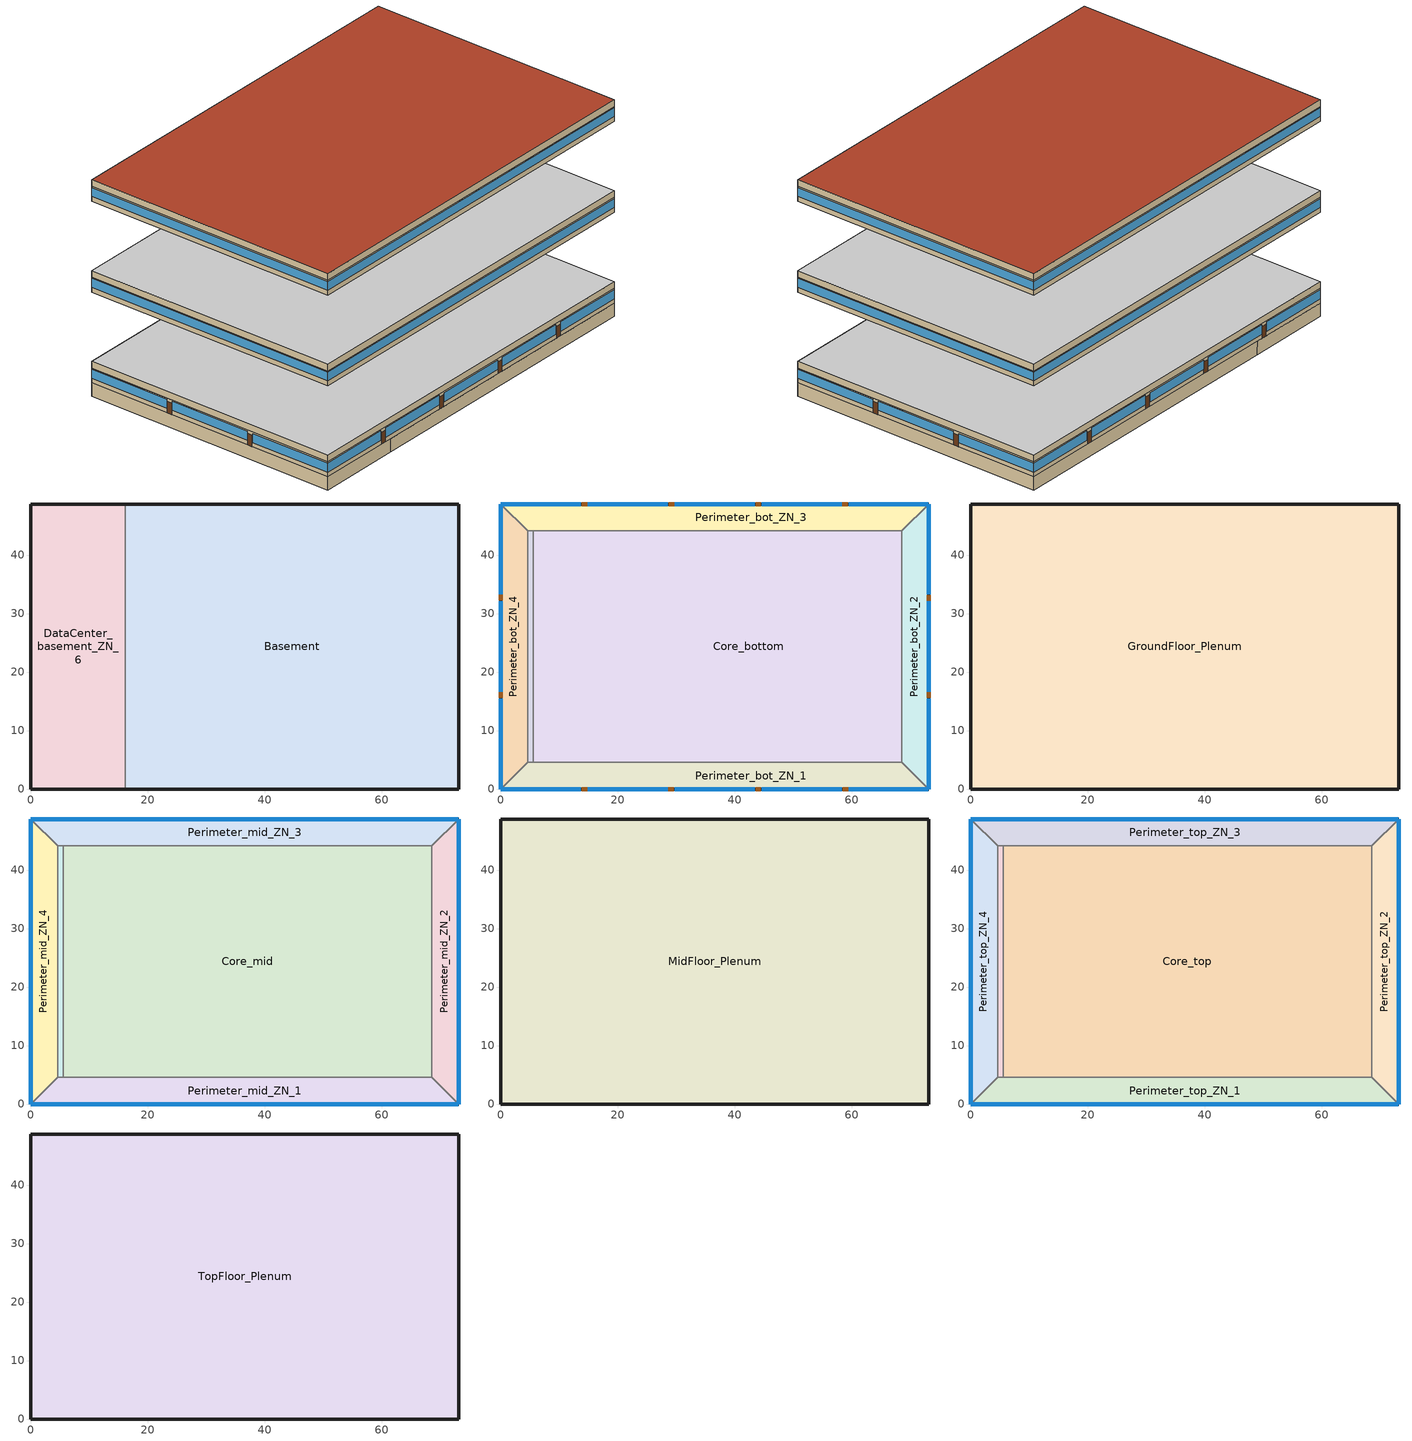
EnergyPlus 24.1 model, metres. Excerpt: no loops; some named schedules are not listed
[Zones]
Basement
 floor adiabatic (ext_slab_8in_with_carpet): 73.11,48.74 73.11,0 16.08,0 16.08,48.74 z-2.44
 wall ground (Basement_Wall_East_Cfactor): 73.11,0 73.11,48.74 z-2.44:0
 wall ground (Basement_Wall_South_Cfactor): 16.08,0 73.11,0 z-2.44:0
 wall ground (Basement_Wall_North_Cfactor): 73.11,48.74 16.08,48.74 z-2.44:0
 wall to DataCenter_basement_ZN_6 (int_wall): 16.08,48.74 16.08,0 z-2.44:0
DataCenter_basement_ZN_6
 floor adiabatic (ext_slab_8in_with_carpet): 16.08,48.74 16.08,0 0,0 0,48.74 z-2.44
 wall ground (DataCenter_basement_ZN_6_Wall_North_Cfactor): 16.08,48.74 0,48.74 z-2.44:0
 wall ground (DataCenter_basement_ZN_6_Wall_South_Cfactor): 0,0 16.08,0 z-2.44:0
 wall ground (DataCenter_basement_ZN_6_Wall_West_Cfactor): 0,48.74 0,0 z-2.44:0
Core_bottom
 floor to DataCenter_basement_ZN_6 (int_slab_floor): 16.08,44.16 16.08,4.57 5.49,4.57 5.49,44.16 z0
 floor to Basement (int_slab_floor): 68.53,44.16 68.53,4.57 16.08,4.57 16.08,44.16 z0
 wall to Perimeter_bot_ZN_1 (int_wall): 5.49,4.57 68.53,4.57 z0:2.74
 wall to DataCenter_bot_ZN_6 (int_wall): 5.49,44.16 5.49,4.57 z0:2.74
 wall to Perimeter_bot_ZN_3 (int_wall): 68.53,44.16 5.49,44.16 z0:2.74
 wall to Perimeter_bot_ZN_2 (int_wall): 68.53,4.57 68.53,44.16 z0:2.74
 ceiling to GroundFloor_Plenum (DropCeiling): 5.49,44.16 5.49,4.57 68.53,4.57 68.53,44.16 z2.74
Perimeter_bot_ZN_3
 floor to Basement (int_slab_floor): 73.11,48.74 68.53,44.16 16.08,44.16 16.08,48.74 z0
 floor to DataCenter_basement_ZN_6 (int_slab_floor): 16.08,48.74 16.08,44.16 4.57,44.16 0,48.74 z0
 wall outside (nonres_ext_wall_grd): 73.11,48.74 0,48.74 z0:2.74
 wall to Perimeter_bot_ZN_4 (int_wall): 0,48.74 4.57,44.16 z0:2.74
 wall to Perimeter_bot_ZN_2 (int_wall): 68.53,44.16 73.11,48.74 z0:2.74
 wall to DataCenter_bot_ZN_6 (int_wall): 4.57,44.16 5.49,44.16 z0:2.74
 window (Window_U_0.363_SHGC_North_0.359): 73.11,48.74 59.46,48.74 / 58.24,48.74 44.6,48.74 / 43.38,48.74 29.73,48.74 / 28.51,48.74 14.86,48.74 / 13.65,48.74 0,48.74 z0.8:2.5
 door (Swinging Door_con): 59.29,48.74 58.38,48.74 / 44.44,48.74 43.52,48.74 / 29.61,48.74 28.7,48.74 / 14.74,48.74 13.82,48.74 z0:2.13
 ceiling to GroundFloor_Plenum (DropCeiling): 0,48.74 4.57,44.16 68.53,44.16 73.11,48.74 z2.74
Perimeter_bot_ZN_2
 floor to Basement (int_slab_floor): 73.11,48.74 73.11,0 68.53,4.57 68.53,44.16 z0
 wall outside (nonres_ext_wall_grd): 73.11,0 73.11,48.74 z0:2.74
 wall to Perimeter_bot_ZN_1 (int_wall): 68.53,4.57 73.11,0 z0:2.74
 window (Window_U_0.363_SHGC_East_0.359): 73.11,0 73.11,15.43 / 73.11,16.65 73.11,32.09 / 73.11,33.3 73.11,48.74 z0.83:2.5
 door (Swinging Door_con): 73.11,15.6 73.11,16.51 / 73.11,32.21 73.11,33.12 z0:2.13
 ceiling to GroundFloor_Plenum (DropCeiling): 68.53,44.16 68.53,4.57 73.11,0 73.11,48.74 z2.74
Perimeter_bot_ZN_1
 floor to DataCenter_basement_ZN_6 (int_slab_floor): 16.08,4.57 16.08,0 0,0 4.57,4.57 z0
 floor to Basement (int_slab_floor): 68.53,4.57 73.11,0 16.08,0 16.08,4.57 z0
 wall outside (nonres_ext_wall_grd): 0,0 73.11,0 z0:2.74
 wall to DataCenter_bot_ZN_6 (int_wall): 5.49,4.57 4.57,4.57 z0:2.74
 wall to Perimeter_bot_ZN_4 (int_wall): 4.57,4.57 0,0 z0:2.74
 window (Window_U_0.363_SHGC_South_0.359): 0,0 13.65,0 / 14.87,0 28.51,0 / 29.73,0 43.38,0 / 44.6,0 58.24,0 / 59.46,0 73.11,0 z0.8:2.5
 door (Swinging Door_con): 13.81,0 14.73,0 / 28.64,0 29.56,0 / 43.53,0 44.44,0 / 58.43,0 59.34,0 z0:2.13
 ceiling to GroundFloor_Plenum (DropCeiling): 4.57,4.57 0,0 73.11,0 68.53,4.57 z2.74
Perimeter_bot_ZN_4
 floor to DataCenter_basement_ZN_6 (int_slab_floor): 4.57,44.16 4.57,4.57 0,0 0,48.74 z0
 wall outside (nonres_ext_wall_grd): 0,48.74 0,0 z0:2.74
 wall to DataCenter_bot_ZN_6 (int_wall): 4.57,4.57 4.57,44.16 z0:2.74
 window (Window_U_0.363_SHGC_West_0.359): 0,48.74 0,33.3 / 0,32.09 0,16.65 / 0,15.43 0,0 z0.83:2.5
 door (Swinging Door_con): 0,33.19 0,32.27 / 0,16.55 0,15.64 z0:2.13
 ceiling to GroundFloor_Plenum (DropCeiling): 0,48.74 0,0 4.57,4.57 4.57,44.16 z2.74
DataCenter_bot_ZN_6
 floor to DataCenter_basement_ZN_6 (int_slab_floor): 5.49,44.16 5.49,4.57 4.57,4.57 4.57,44.16 z0
 ceiling to GroundFloor_Plenum (DropCeiling): 4.57,44.16 4.57,4.57 5.49,4.57 5.49,44.16 z2.74
GroundFloor_Plenum
 wall outside (nonres_ext_wall_grd): 73.11,48.74 0,48.74 0,0 73.11,0 73.11,48.74 z2.74:3.96
 ceiling adiabatic (int_slab_ceiling): 0,48.74 0,0 73.11,0 73.11,48.74 z3.96
Core_mid
 floor adiabatic (int_slab_floor): 68.53,44.16 68.53,4.57 5.49,4.57 5.49,44.16 z16.77
 wall to Perimeter_mid_ZN_1 (int_wall): 5.49,4.57 68.53,4.57 z16.77:19.51
 wall to DataCenter_mid_ZN_6 (int_wall): 5.49,44.16 5.49,4.57 z16.77:19.51
 wall to Perimeter_mid_ZN_3 (int_wall): 68.53,44.16 5.49,44.16 z16.77:19.51
 wall to Perimeter_mid_ZN_2 (int_wall): 68.53,4.57 68.53,44.16 z16.77:19.51
 ceiling to MidFloor_Plenum (DropCeiling): 5.49,44.16 5.49,4.57 68.53,4.57 68.53,44.16 z19.51
Perimeter_mid_ZN_3
 floor adiabatic (int_slab_floor): 73.11,48.74 68.53,44.16 4.57,44.16 0,48.74 z16.77
 wall outside (nonres_ext_wall_mid): 73.11,48.74 0,48.74 z16.77:19.51
 wall to Perimeter_mid_ZN_4 (int_wall): 0,48.74 4.57,44.16 z16.77:19.51
 wall to Perimeter_mid_ZN_2 (int_wall): 68.53,44.16 73.11,48.74 z16.77:19.51
 wall to DataCenter_mid_ZN_6 (int_wall): 4.57,44.16 5.49,44.16 z16.77:19.51
 window (Window_U_0.363_SHGC_North_0.359): 73.11,48.74 0,48.74 z17.68:19.27
 ceiling to MidFloor_Plenum (DropCeiling): 0,48.74 4.57,44.16 68.53,44.16 73.11,48.74 z19.51
Perimeter_mid_ZN_2
 floor adiabatic (int_slab_floor): 73.11,48.74 73.11,0 68.53,4.57 68.53,44.16 z16.77
 wall outside (nonres_ext_wall_mid): 73.11,0 73.11,48.74 z16.77:19.51
 wall to Perimeter_mid_ZN_1 (int_wall): 68.53,4.57 73.11,0 z16.77:19.51
 window (Window_U_0.363_SHGC_East_0.359): 73.11,0 73.11,48.74 z17.68:19.27
 ceiling to MidFloor_Plenum (DropCeiling): 68.53,44.16 68.53,4.57 73.11,0 73.11,48.74 z19.51
Perimeter_mid_ZN_1
 floor adiabatic (int_slab_floor): 68.53,4.57 73.11,0 0,0 4.57,4.57 z16.77
 wall outside (nonres_ext_wall_mid): 0,0 73.11,0 z16.77:19.51
 wall to DataCenter_mid_ZN_6 (int_wall): 5.49,4.57 4.57,4.57 z16.77:19.51
 wall to Perimeter_mid_ZN_4 (int_wall): 4.57,4.57 0,0 z16.77:19.51
 window (Window_U_0.363_SHGC_South_0.359): 0,0 73.11,0 z17.68:19.27
 ceiling to MidFloor_Plenum (DropCeiling): 4.57,4.57 0,0 73.11,0 68.53,4.57 z19.51
Perimeter_mid_ZN_4
 floor adiabatic (int_slab_floor): 4.57,44.16 4.57,4.57 0,0 0,48.74 z16.77
 wall outside (nonres_ext_wall_mid): 0,48.74 0,0 z16.77:19.51
 wall to DataCenter_mid_ZN_6 (int_wall): 4.57,4.57 4.57,44.16 z16.77:19.51
 window (Window_U_0.363_SHGC_West_0.359): 0,48.74 0,0 z17.68:19.27
 ceiling to MidFloor_Plenum (DropCeiling): 0,48.74 0,0 4.57,4.57 4.57,44.16 z19.51
DataCenter_mid_ZN_6
 floor adiabatic (int_slab_floor): 5.49,44.16 5.49,4.57 4.57,4.57 4.57,44.16 z16.77
 ceiling to MidFloor_Plenum (DropCeiling): 4.57,44.16 4.57,4.57 5.49,4.57 5.49,44.16 z19.51
MidFloor_Plenum
 wall outside (nonres_ext_wall_mid): 73.11,48.74 0,48.74 0,0 73.11,0 73.11,48.74 z19.51:20.73
 ceiling adiabatic (int_slab_ceiling): 0,48.74 0,0 73.11,0 73.11,48.74 z20.73
Core_top
 floor adiabatic (int_slab_floor): 68.53,44.16 68.53,4.57 5.49,4.57 5.49,44.16 z33.54
 wall to Perimeter_bot_ZN_1 (int_wall): 5.49,4.57 68.53,4.57 z33.54:36.28
 wall to Perimeter_top_ZN_4 (int_wall): 5.49,44.16 5.49,4.57 z33.54:36.28
 wall to Perimeter_top_ZN_3 (int_wall): 68.53,44.16 5.49,44.16 z33.54:36.28
 wall to Perimeter_top_ZN_2 (int_wall): 68.53,4.57 68.53,44.16 z33.54:36.28
 ceiling to TopFloor_Plenum (DropCeiling): 5.49,44.16 5.49,4.57 68.53,4.57 68.53,44.16 z36.28
Perimeter_top_ZN_3
 floor adiabatic (int_slab_floor): 73.11,48.74 68.53,44.16 4.57,44.16 0,48.74 z33.54
 wall outside (nonres_ext_wall_top): 73.11,48.74 0,48.74 z33.54:36.28
 wall to Perimeter_top_ZN_4 (int_wall): 0,48.74 4.57,44.16 z33.54:36.28
 wall to Perimeter_top_ZN_2 (int_wall): 68.53,44.16 73.11,48.74 z33.54:36.28
 wall to DataCenter_top_ZN_6 (int_wall): 4.57,44.16 5.49,44.16 z33.54:36.28
 window (Window_U_0.363_SHGC_North_0.359): 73.11,48.74 0,48.74 z34.45:36.04
 ceiling to TopFloor_Plenum (DropCeiling): 0,48.74 4.57,44.16 68.53,44.16 73.11,48.74 z36.28
Perimeter_top_ZN_2
 floor adiabatic (int_slab_floor): 73.11,48.74 73.11,0 68.53,4.57 68.53,44.16 z33.54
 wall outside (nonres_ext_wall_top): 73.11,0 73.11,48.74 z33.54:36.28
 wall to Perimeter_top_ZN_1 (int_wall): 68.53,4.57 73.11,0 z33.54:36.28
 window (Window_U_0.363_SHGC_East_0.359): 73.11,0 73.11,48.74 z34.45:36.04
 ceiling to TopFloor_Plenum (DropCeiling): 68.53,44.16 68.53,4.57 73.11,0 73.11,48.74 z36.28
Perimeter_top_ZN_1
 floor adiabatic (int_slab_floor): 68.53,4.57 73.11,0 0,0 4.57,4.57 z33.54
 wall outside (nonres_ext_wall_top): 0,0 73.11,0 z33.54:36.28
 wall to DataCenter_top_ZN_6 (int_wall): 5.49,4.57 4.57,4.57 z33.54:36.28
 wall to Perimeter_top_ZN_4 (int_wall): 4.57,4.57 0,0 z33.54:36.28
 window (Window_U_0.363_SHGC_South_0.359): 0,0 73.11,0 z34.45:36.04
 ceiling to TopFloor_Plenum (DropCeiling): 4.57,4.57 0,0 73.11,0 68.53,4.57 z36.28
Perimeter_top_ZN_4
 floor adiabatic (int_slab_floor): 4.57,44.16 4.57,4.57 0,0 0,48.74 z33.54
 wall outside (nonres_ext_wall_top): 0,48.74 0,0 z33.54:36.28
 wall to DataCenter_top_ZN_6 (int_wall): 4.57,4.57 4.57,44.16 z33.54:36.28
 window (Window_U_0.363_SHGC_West_0.359): 0,48.74 0,0 z34.45:36.04
 ceiling to TopFloor_Plenum (DropCeiling): 0,48.74 0,0 4.57,4.57 4.57,44.16 z36.28
DataCenter_top_ZN_6
 floor adiabatic (int_slab_floor): 5.49,44.16 5.49,4.57 4.57,4.57 4.57,44.16 z33.54
 ceiling to TopFloor_Plenum (DropCeiling): 4.57,44.16 4.57,4.57 5.49,4.57 5.49,44.16 z36.28
TopFloor_Plenum
 wall outside (nonres_ext_wall_top): 0,0 73.11,0 73.11,48.74 0,48.74 0,0 z36.28:37.5
 roof outside (nonres_roof): 0,48.74 0,0 73.11,0 73.11,48.74 z37.5
[Building]
OfficeLarge: North Axis {deg}=0; Terrain=City; Loads Convergence Tolerance Value {W}=0.04; Temperature Convergence Tolerance Value {deltaC}=0.2; Solar Distribution=FullInteriorAndExterior; Maximum Number of Warmup Days=25; Minimum Number of Warmup Days=6
[Site:Location]
New.York-John.F.Kennedy.Intl.AP_NY_USA WMO=744860: Latitude {deg}=40.66; Longitude {deg}=-73.8; Time Zone {hr}=-5; Elevation {m}=7
[SizingPeriod:DesignDay] Day of Month=21; Dry-Bulb Temperature Range Modifier Type=DefaultMultipliers; Humidity Condition Type=Wetbulb; Barometric Pressure {Pa}=101241; Rain Indicator=No; Snow Indicator=No; Daylight Saving Time Indicator=No
Name | Month | Day Type | Maximum Dry-Bulb Temperature {C} | Daily Dry-Bulb Temperature Range {deltaC} | Wetbulb or DewPoint at Maximum Dry-Bulb {C} | Wind Speed {m/s} | Wind Direction {deg} | Solar Model Indicator | Sky Clearness | ASHRAE Clear Sky Optical Depth for Beam Irradiance (taub) | ASHRAE Clear Sky Optical Depth for Diffuse Irradiance (taud)
New.York-John.F.Kennedy.Intl.AP_NY_USA Ann Htg 99.6% Condns DB | 1 | WinterDesignDay | -10.7 | 0 | -10.7 | 7.5 | 320 | ASHRAEClearSky | 0
New.York-John.F.Kennedy.Intl.AP_NY_USA Ann Clg .4% Condns DB=>MWB | 7 | SummerDesignDay | 32.1 | 7.4 | 23.1 | 5.6 | 230 | ASHRAETau |  | 0.541 | 1.8
[Site:WaterMainsTemperature]
Calculation Method=Correlation; Annual Average Outdoor Air Temperature {C}=12.4667; Maximum Difference In Monthly Average Outdoor Air Temperatures {deltaC}=25.2
[Site:GroundTemperature:FCfactorMethod]
14, 7.3, 3.3, 1.2, -0.2, 5.6, 10.9, 16.1, 21.7, 25, 24.8, 19.9
[Material:NoMass] Thermal Absorptance=0.9; Solar Absorptance=0.7
Name | Roughness | Thermal Resistance {m2-K/W} | Visible Absorptance
Opaque Door panel_con | MediumRough | 0.475973 | 0.7
CP02 CARPET PAD | VeryRough | 0.21648 | 0.8
Nonres_Roof_Insulation | MediumSmooth | 5.30668 | 0.7
Nonres_Exterior_Wall_Insulation_grd | MediumSmooth | 0.896692 | 0.7
Nonres_Exterior_Wall_Insulation_mid | MediumSmooth | 0.933534 | 0.7
Nonres_Exterior_Wall_Insulation_top | MediumSmooth | 0.805799 | 0.7
[Construction]
Swinging Door_con: Opaque Door panel_con
InteriorFurnishings: Std Wood 6inch
DropCeiling: AC02 Acoustic Ceiling
int_wall: G01 13mm gypsum board, G01 13mm gypsum board
ext_slab_8in_with_carpet: 200mm Normalweight concrete floor, CP02 CARPET PAD
int_slab_floor: 100mm Normalweight concrete floor, CP02 CARPET PAD
int_slab_ceiling: CP02 CARPET PAD, 100mm Normalweight concrete floor
nonres_roof: F13 Built-up roofing, Nonres_Roof_Insulation, F08 Metal surface
nonres_ext_wall_grd: 200mm Normalweight concrete wall, Nonres_Exterior_Wall_Insulation_grd, G01 13mm gypsum board
nonres_ext_wall_mid: 200mm Normalweight concrete wall, Nonres_Exterior_Wall_Insulation_mid, G01 13mm gypsum board
nonres_ext_wall_top: 200mm Normalweight concrete wall, Nonres_Exterior_Wall_Insulation_top, G01 13mm gypsum board
Window_U_0.363_SHGC_East_0.359: Glazing Layer East
Window_U_0.363_SHGC_South_0.359: Glazing Layer South
Window_U_0.363_SHGC_West_0.359: Glazing Layer West
Window_U_0.363_SHGC_North_0.359: Glazing Layer North
[Material]
Name | Roughness | Thickness {m} | Conductivity {W/m-K} | Density {kg/m3} | Specific Heat {J/kg-K} | Thermal Absorptance | Solar Absorptance | Visible Absorptance
Std Wood 6inch | MediumSmooth | 0.15 | 0.12 | 540 | 1210 | 0.9 | 0.7 | 0.7
AC02 Acoustic Ceiling | MediumSmooth | 0.0127 | 0.057 | 288 | 1339 | 0.9 | 0.7 | 0.2
F08 Metal surface | Smooth | 0.0008 | 45.28 | 7824 | 500
F13 Built-up roofing | Rough | 0.0095 | 0.16 | 1120 | 1460 | 0.9 | 0.7
G01 13mm gypsum board | Smooth | 0.0127 | 0.16 | 800 | 1090 | 0.9 | 0.7 | 0.5
200mm Normalweight concrete wall; 200mm Normalweight concrete floor | MediumRough | 0.2032 | 2.31 | 2322 | 832
100mm Normalweight concrete floor | MediumRough | 0.1016 | 2.31 | 2322 | 832
[WindowMaterial:SimpleGlazingSystem] U-Factor {W/m2-K}=2.06121; Solar Heat Gain Coefficient=0.359; Visible Transmittance=0.3949
Glazing Layer East; Glazing Layer South; Glazing Layer West; Glazing Layer North
[Construction:CfactorUndergroundWall] C-Factor {W/m2-K}=0.675682; Height {m}=2.439
Basement_Wall_East_Cfactor; Basement_Wall_South_Cfactor; Basement_Wall_North_Cfactor; DataCenter_basement_ZN_6_Wall_North_Cfactor; DataCenter_basement_ZN_6_Wall_South_Cfactor; DataCenter_basement_ZN_6_Wall_West_Cfactor
[Generator:PVWatts]
PV_module: PVWatts Version=5; DC System Capacity {W}=107395; Module Type=Premium; Array Type=FixedOpenRack; System Losses=0.113; Array Geometry Type=TiltAzimuth; Tilt Angle {deg}=0; Azimuth Angle {deg}=180
[ElectricLoadCenter:Generators]
PV_Generator: Generator 1=PV_module; Generator 1 Rated Electric Power Output {W}=107395; Generator 1 Availability Schedule=PV_SCH
[ElectricLoadCenter:Inverter:PVWatts]
PV_Inverter: DC to AC Size Ratio=1.2; Inverter Efficiency=0.96
[ElectricLoadCenter:Distribution]
Generator: Generator List=PV_Generator; Generator Operation Scheme Type=Baseload; Electrical Buss Type=DirectCurrentWithInverter; Inverter=PV_Inverter
[Zone]
Name | Type | Multiplier | Ceiling Height {m} | Volume {m3} | Floor Area {m2} | Part of Total Floor Area
Basement; Core_bottom; Core_top; Perimeter_bot_ZN_3; Perimeter_bot_ZN_2; Perimeter_bot_ZN_1; Perimeter_bot_ZN_4; Perimeter_top_ZN_3; Perimeter_top_ZN_2; Perimeter_top_ZN_1; Perimeter_top_ZN_4 | 1 | 1 | autocalculate | autocalculate | autocalculate | YES
Core_mid; Perimeter_mid_ZN_3; Perimeter_mid_ZN_2; Perimeter_mid_ZN_1; Perimeter_mid_ZN_4 | 1 | 10 | autocalculate | autocalculate | autocalculate | YES
GroundFloor_Plenum; TopFloor_Plenum |  | 1 | autocalculate | autocalculate | autocalculate | No
MidFloor_Plenum |  | 10 | autocalculate | autocalculate | autocalculate | No
DataCenter_bot_ZN_6; DataCenter_top_ZN_6; DataCenter_basement_ZN_6 |  | 1
DataCenter_mid_ZN_6 |  | 10
[InternalMass] Construction=InteriorFurnishings
Name | Zone or ZoneList | Surface Area {m2}
Basement_InternalMass_1 | Basement | 7126.21
Core_bottom_InternalMass_1 | Core_bottom | 5064.65
Core_mid_InternalMass_1 | Core_mid | 5064.65
Core_top_InternalMass_1 | Core_top | 5064.65
Perimeter_bot_ZN_3_InternalMass_1 | Perimeter_bot_ZN_3 | 626.8258
Perimeter_bot_ZN_2_InternalMass_1 | Perimeter_bot_ZN_2 | 403.9504
Perimeter_bot_ZN_1_InternalMass_1 | Perimeter_bot_ZN_1 | 626.8354
Perimeter_bot_ZN_4_InternalMass_1 | Perimeter_bot_ZN_4 | 403.9478
Perimeter_mid_ZN_3_InternalMass_1 | Perimeter_mid_ZN_3 | 626.8258
Perimeter_mid_ZN_2_InternalMass_1 | Perimeter_mid_ZN_2 | 403.9504
Perimeter_mid_ZN_1_InternalMass_1 | Perimeter_mid_ZN_1 | 626.8354
Perimeter_mid_ZN_4_InternalMass_1 | Perimeter_mid_ZN_4 | 403.9478
Perimeter_top_ZN_3_InternalMass_1 | Perimeter_top_ZN_3 | 626.8258
Perimeter_top_ZN_2_InternalMass_1 | Perimeter_top_ZN_2 | 403.9504
Perimeter_top_ZN_1_InternalMass_1 | Perimeter_top_ZN_1 | 626.8354
Perimeter_top_ZN_4_InternalMass_1 | Perimeter_top_ZN_4 | 403.9478
[People] Number of People Calculation Method=Area/Person; Floor Area per Person {m2/person}=18.5788; Fraction Radiant=0.3; Sensible Heat Fraction=AUTOCALCULATE; Activity Level Schedule=ACTIVITY_SCH; Enable ASHRAE 55 Comfort Warnings=No; Mean Radiant Temperature Calculation Type=EnclosureAveraged; Work Efficiency Schedule=WORK_EFF_SCH; Clothing Insulation Calculation Method=ClothingInsulationSchedule; Clothing Insulation Schedule=CLOTHING_SCH; Air Velocity Schedule=AIR_VELO_SCH; Thermal Comfort Model 1 Type=FANGER
Name | Zone or ZoneList or Space or SpaceList | Number of People Schedule
DataCenter_bot_ZN_6 | DataCenter_bot_ZN_6 | BLDG_OCC_SCH_wo_SB
DataCenter_mid_ZN_6 | DataCenter_mid_ZN_6 | BLDG_OCC_SCH_wo_SB
DataCenter_top_ZN_6 | DataCenter_top_ZN_6 | BLDG_OCC_SCH_wo_SB
DataCenter_basement_ZN_6 | DataCenter_basement_ZN_6 | BLDG_OCC_SCH_wo_SB
Basement | Basement | BLDG_OCC_SCH_wo_SB
Core_bottom | Core_bottom | BLDG_OCC_SCH_wo_SB
Core_mid | Core_mid | BLDG_OCC_SCH_wo_SB
Core_top | Core_top | BLDG_OCC_SCH_wo_SB
Perimeter_bot_ZN_3 | Perimeter_bot_ZN_3 | BLDG_OCC_SCH_wo_SB
Perimeter_bot_ZN_2 | Perimeter_bot_ZN_2 | BLDG_OCC_SCH_wo_SB
Perimeter_bot_ZN_1 | Perimeter_bot_ZN_1 | BLDG_OCC_SCH_wo_SB
Perimeter_bot_ZN_4 | Perimeter_bot_ZN_4 | BLDG_OCC_SCH_wo_SB
Perimeter_mid_ZN_3 | Perimeter_mid_ZN_3 | BLDG_OCC_SCH_wo_SB
Perimeter_mid_ZN_2 | Perimeter_mid_ZN_2 | BLDG_OCC_SCH_w_SB
Perimeter_mid_ZN_1 | Perimeter_mid_ZN_1 | BLDG_OCC_SCH_wo_SB
Perimeter_mid_ZN_4 | Perimeter_mid_ZN_4 | BLDG_OCC_SCH_wo_SB
Perimeter_top_ZN_3 | Perimeter_top_ZN_3 | BLDG_OCC_SCH_wo_SB
Perimeter_top_ZN_2 | Perimeter_top_ZN_2 | BLDG_OCC_SCH_wo_SB
Perimeter_top_ZN_1 | Perimeter_top_ZN_1 | BLDG_OCC_SCH_wo_SB
Perimeter_top_ZN_4 | Perimeter_top_ZN_4 | BLDG_OCC_SCH_wo_SB
[Lights] Design Level Calculation Method=Watts/Area; Return Air Fraction=0; Fraction Radiant=0.7; Fraction Visible=0.2; Fraction Replaceable=1; Return Air Fraction Calculated from Plenum Temperature=No
Name | Zone or ZoneList or Space or SpaceList | Schedule | Watts per Floor Area {W/m2}
Basement_Lights | Basement | ltg_sch_office | 5.777559
Core_bottom_Lights | Core_bottom | ltg_sch_office | 5.777559
Core_mid_Lights | Core_mid | ltg_sch_office | 5.777559
Core_top_Lights | Core_top | ltg_sch_office | 5.777559
Perimeter_bot_ZN_3_Lights | Perimeter_bot_ZN_3 | ltg_sch_office | 5.777559
Perimeter_bot_ZN_2_Lights | Perimeter_bot_ZN_2 | ltg_sch_office | 5.777559
Perimeter_bot_ZN_1_Lights | Perimeter_bot_ZN_1 | ltg_sch_office | 5.777559
Perimeter_bot_ZN_4_Lights | Perimeter_bot_ZN_4 | ltg_sch_office | 5.777559
Perimeter_mid_ZN_3_Lights | Perimeter_mid_ZN_3 | ltg_sch_office | 5.777559
Perimeter_mid_ZN_2_Lights | Perimeter_mid_ZN_2 | ltg_sch_office | 5.777559
Perimeter_mid_ZN_1_Lights | Perimeter_mid_ZN_1 | ltg_sch_office | 5.777559
Perimeter_mid_ZN_4_Lights | Perimeter_mid_ZN_4 | ltg_sch_office | 5.777559
Perimeter_top_ZN_3_Lights | Perimeter_top_ZN_3 | ltg_sch_office | 5.777559
Perimeter_top_ZN_2_Lights | Perimeter_top_ZN_2 | ltg_sch_office | 5.777559
Perimeter_top_ZN_1_Lights | Perimeter_top_ZN_1 | ltg_sch_office | 5.777559
Perimeter_top_ZN_4_Lights | Perimeter_top_ZN_4 | ltg_sch_office | 5.777559
DataCenter_Basement_Lights | DataCenter_basement_ZN_6 | ltg_sch_office | 5.777559
DataCenter_bot_Lights | DataCenter_bot_ZN_6 | ltg_sch_datacenter | 7.173603
DataCenter_mid_Lights | DataCenter_mid_ZN_6 | ltg_sch_datacenter | 7.173603
DataCenter_top_Lights | DataCenter_top_ZN_6 | ltg_sch_datacenter | 7.173603
[ElectricEquipment] Fraction Latent=0; Fraction Lost=0
Name | Zone or ZoneList or Space or SpaceList | Schedule | Design Level Calculation Method | Design Level {W} | Fraction Radiant | Watts per Floor Area {W/m2}
Basement_MiscPlug_Equip | Basement | Always_on | EquipmentLevel | 13457.5 | 0.5
Core_bottom_MiscPlug_Equip | Core_bottom | BLDG_EQUIP_SCH | EquipmentLevel | 20142.9 | 0.5
Core_mid_MiscPlug_Equip | Core_mid | BLDG_EQUIP_SCH | EquipmentLevel | 20142.8 | 0.5
Core_top_MiscPlug_Equip | Core_top | BLDG_EQUIP_SCH | EquipmentLevel | 20142.8 | 0.5
Perimeter_bot_ZN_3_MiscPlug_Equip | Perimeter_bot_ZN_3 | BLDG_EQUIP_SCH | EquipmentLevel | 2529.24 | 0.5
Perimeter_bot_ZN_2_MiscPlug_Equip | Perimeter_bot_ZN_2 | BLDG_EQUIP_SCH | EquipmentLevel | 1629.94 | 0.5
Perimeter_bot_ZN_1_MiscPlug_Equip | Perimeter_bot_ZN_1 | BLDG_EQUIP_SCH | EquipmentLevel | 2529.28 | 0.5
Perimeter_bot_ZN_4_MiscPlug_Equip | Perimeter_bot_ZN_4 | BLDG_EQUIP_SCH | EquipmentLevel | 1629.93 | 0.5
Perimeter_mid_ZN_3_MiscPlug_Equip | Perimeter_mid_ZN_3 | BLDG_EQUIP_SCH | EquipmentLevel | 2529.24 | 0.5
Perimeter_mid_ZN_2_MiscPlug_Equip | Perimeter_mid_ZN_2 | BLDG_EQUIP_SCH | EquipmentLevel | 1629.94 | 0.5
Perimeter_mid_ZN_1_MiscPlug_Equip | Perimeter_mid_ZN_1 | BLDG_EQUIP_SCH | EquipmentLevel | 2529.28 | 0.5
Perimeter_mid_ZN_4_MiscPlug_Equip | Perimeter_mid_ZN_4 | BLDG_EQUIP_SCH | EquipmentLevel | 1629.93 | 0.5
Perimeter_top_ZN_3_MiscPlug_Equip | Perimeter_top_ZN_3 | BLDG_EQUIP_SCH | EquipmentLevel | 2529.24 | 0.5
Perimeter_top_ZN_2_MiscPlug_Equip | Perimeter_top_ZN_2 | BLDG_EQUIP_SCH | EquipmentLevel | 1629.94 | 0.5
Perimeter_top_ZN_1_MiscPlug_Equip | Perimeter_top_ZN_1 | BLDG_EQUIP_SCH | EquipmentLevel | 2529.28 | 0.5
Perimeter_top_ZN_4_MiscPlug_Equip | Perimeter_top_ZN_4 | BLDG_EQUIP_SCH | EquipmentLevel | 1629.93 | 0.5
DataCenter_Basement_MiscPlug_Equip | DataCenter_basement_ZN_6 | DataCenter_EQUIP_SCH | Watts/Area | 0 | 0.1 | 484.423
DataCenter_bot_MiscPlug_Equip | DataCenter_bot_ZN_6 | DataCenter_EQUIP_SCH | Watts/Area | 0 | 0.1 | 215.299
DataCenter_mid_MiscPlug_Equip | DataCenter_mid_ZN_6 | DataCenter_EQUIP_SCH | Watts/Area | 0 | 0.1 | 215.299
DataCenter_top_MiscPlug_Equip | DataCenter_top_ZN_6 | DataCenter_EQUIP_SCH | Watts/Area | 0 | 0.1 | 215.299
[Exterior:FuelEquipment] Fuel Use Type=Electricity
Name | Schedule | Design Level {W}
Elevators | BLDG_ELEVATORS | 140025.3
Elevators_Lights_Fan | ELEV_LIGHT_FAN_SCH_ADD_DF | 631.89
[Exterior:Lights] Control Option=AstronomicalClock
Name | Schedule | Design Level {W}
Exterior_Lights_a | Exterior_lighting_schedule_a | 12952.94
Exterior_Lights_b | Exterior_lighting_schedule_b_2016 | 919.74
Exterior_Lights_c | Exterior_lighting_schedule_c_2016 | 17215.91
[Daylighting:Controls] Daylighting Method=SplitFlux; Availability Schedule=DaylightAvailSch; Lighting Control Type=Continuousoff; Minimum Input Power Fraction for Continuous or ContinuousOff Dimming Control=0.2; Minimum Light Output Fraction for Continuous or ContinuousOff Dimming Control=0.2; Number of Stepped Control Steps=3; Probability Lighting will be Reset When Needed in Manual Stepped Control=1; Maximum Allowable Discomfort Glare Index=22; Fraction of Lights Controlled by Reference Point 1=0.3857; Illuminance Setpoint at Reference Point 1 {lux}=377; Fraction of Lights Controlled by Reference Point 2=0.1385; Illuminance Setpoint at Reference Point 2 {lux}=377
Name | Zone or Space | Glare Calculation Daylighting Reference Point | Glare Calculation Azimuth Angle of View Direction Clockwise from Zone y-Axis {deg} | Daylighting Reference Point 1 | Daylighting Reference Point 2
Perimeter_bot_ZN_1_DaylCtrl | Perimeter_bot_ZN_1 | Perimeter_bot_ZN_1_DaylRefPt1 | 180 | Perimeter_bot_ZN_1_DaylRefPt1 | Perimeter_bot_ZN_1_DaylRefPt2
Perimeter_bot_ZN_2_DaylCtrl | Perimeter_bot_ZN_2 | Perimeter_bot_ZN_2_DaylRefPt1 | 90 | Perimeter_bot_ZN_2_DaylRefPt1 | Perimeter_bot_ZN_2_DaylRefPt2
Perimeter_bot_ZN_3_DaylCtrl | Perimeter_bot_ZN_3 | Perimeter_bot_ZN_3_DaylRefPt1 | 0 | Perimeter_bot_ZN_3_DaylRefPt1 | Perimeter_bot_ZN_3_DaylRefPt2
Perimeter_bot_ZN_4_DaylCtrl | Perimeter_bot_ZN_4 | Perimeter_bot_ZN_4_DaylRefPt1 | 270 | Perimeter_bot_ZN_4_DaylRefPt1 | Perimeter_bot_ZN_4_DaylRefPt2
Perimeter_mid_ZN_1_DaylCtrl | Perimeter_mid_ZN_1 | Perimeter_mid_ZN_1_DaylRefPt1 | 180 | Perimeter_mid_ZN_1_DaylRefPt1 | Perimeter_mid_ZN_1_DaylRefPt2
Perimeter_mid_ZN_2_DaylCtrl | Perimeter_mid_ZN_2 | Perimeter_mid_ZN_2_DaylRefPt1 | 90 | Perimeter_mid_ZN_2_DaylRefPt1 | Perimeter_mid_ZN_2_DaylRefPt2
Perimeter_mid_ZN_3_DaylCtrl | Perimeter_mid_ZN_3 | Perimeter_mid_ZN_3_DaylRefPt1 | 0 | Perimeter_mid_ZN_3_DaylRefPt1 | Perimeter_mid_ZN_3_DaylRefPt2
Perimeter_mid_ZN_4_DaylCtrl | Perimeter_mid_ZN_4 | Perimeter_mid_ZN_4_DaylRefPt1 | 270 | Perimeter_mid_ZN_4_DaylRefPt1 | Perimeter_mid_ZN_4_DaylRefPt2
Perimeter_top_ZN_1_DaylCtrl | Perimeter_top_ZN_1 | Perimeter_top_ZN_1_DaylRefPt1 | 180 | Perimeter_top_ZN_1_DaylRefPt1 | Perimeter_top_ZN_1_DaylRefPt2
Perimeter_top_ZN_2_DaylCtrl | Perimeter_top_ZN_2 | Perimeter_top_ZN_2_DaylRefPt1 | 90 | Perimeter_top_ZN_2_DaylRefPt1 | Perimeter_top_ZN_2_DaylRefPt2
Perimeter_top_ZN_3_DaylCtrl | Perimeter_top_ZN_3 | Perimeter_top_ZN_3_DaylRefPt1 | 0 | Perimeter_top_ZN_3_DaylRefPt1 | Perimeter_top_ZN_3_DaylRefPt2
Perimeter_top_ZN_4_DaylCtrl | Perimeter_top_ZN_4 | Perimeter_top_ZN_4_DaylRefPt1 | 270 | Perimeter_top_ZN_4_DaylRefPt1 | Perimeter_top_ZN_4_DaylRefPt2
[ZoneInfiltration:DesignFlowRate] Schedule=INFIL_SCH_PNNL; Design Flow Rate Calculation Method=Flow/ExteriorWallArea; Flow Rate per Exterior Surface Area {m3/s-m2}=0.000569572; Constant Term Coefficient=0; Temperature Term Coefficient=0; Velocity Term Coefficient=0.224; Velocity Squared Term Coefficient=0
Name | Zone or ZoneList or Space or SpaceList
Perimeter_bot_ZN_3_Infiltration | Perimeter_bot_ZN_3
Perimeter_bot_ZN_2_Infiltration | Perimeter_bot_ZN_2
Perimeter_bot_ZN_1_Infiltration | Perimeter_bot_ZN_1
Perimeter_bot_ZN_4_Infiltration | Perimeter_bot_ZN_4
Perimeter_mid_ZN_3_Infiltration | Perimeter_mid_ZN_3
Perimeter_mid_ZN_2_Infiltration | Perimeter_mid_ZN_2
Perimeter_mid_ZN_1_Infiltration | Perimeter_mid_ZN_1
Perimeter_mid_ZN_4_Infiltration | Perimeter_mid_ZN_4
Perimeter_top_ZN_3_Infiltration | Perimeter_top_ZN_3
Perimeter_top_ZN_2_Infiltration | Perimeter_top_ZN_2
Perimeter_top_ZN_1_Infiltration | Perimeter_top_ZN_1
Perimeter_top_ZN_4_Infiltration | Perimeter_top_ZN_4
GroundFloor_Plenum_Infiltration | GroundFloor_Plenum
MidFloor_Plenum_Infiltration | MidFloor_Plenum
TopFloor_Plenum_Infiltration | TopFloor_Plenum
[EnergyManagementSystem:Sensor]
Name | Output:Variable or Output:Meter | Output:Variable or Output:Meter Index Key
Facility_Int_LTG | InteriorLights:Electricity
HeatingSetPoint | Schedule Value | HTGSETP_SCH_YES_OPTIMUM
CoolingSetPoint | Schedule Value | CLGSETP_SCH_YES_OPTIMUM
SensedCurveInput | Performance Curve Input Variable 1 Value | Tower_Fan_Curve
SensedCurveValue | Performance Curve Output Value | Tower_Fan_Curve
OAT | Site Outdoor Air Drybulb Temperature | Environment
[EnergyManagementSystem:GlobalVariable]
Wired_LTG
BoilerType; CapRated; EtRated; PLRx; Ecx; SkinLossRate
[EnergyManagementSystem:Program]
Transformer_Load_Prog: SET Wired_LTG = Facility_Int_LTG*0.0281
SET_Basement_Light_EMS_Program: SET Basement_LSr_IP=0.093*Basement_LSr/Basement_Area; IF (Basement_Occ_Sensor <= 0) && (Basement_LSr_IP >= 0.02); SET Basement_Light_Actuator = 0.02*Basement_Area/0.09290304; ELSE; SET Basement_Light_Actuator = NULL; ENDIF
SET_Core_bottom_Light_EMS_Program: SET Core_bottom_LSr_IP=0.093*Core_bottom_LSr/Core_bottom_Area; IF (Core_bottom_Occ_Sensor <= 0) && (Core_bottom_LSr_IP >= 0.02); SET Core_bottom_Light_Actuator = 0.02*Core_bottom_Area/0.09290304; ELSE; SET Core_bottom_Light_Actuator = NULL; ENDIF
SET_Core_mid_Light_EMS_Program: SET Core_mid_LSr_IP=0.093*Core_mid_LSr/Core_mid_Area; IF (Core_mid_Occ_Sensor <= 0) && (Core_mid_LSr_IP >= 0.02); SET Core_mid_Light_Actuator = 0.02*Core_mid_Area/0.09290304; ELSE; SET Core_mid_Light_Actuator = NULL; ENDIF
SET_Core_top_Light_EMS_Program: SET Core_top_LSr_IP=0.093*Core_top_LSr/Core_top_Area; IF (Core_top_Occ_Sensor <= 0) && (Core_top_LSr_IP >= 0.02); SET Core_top_Light_Actuator = 0.02*Core_top_Area/0.09290304; ELSE; SET Core_top_Light_Actuator = NULL; ENDIF
SET_Perimeter_bot_ZN_3_Light_EMS_Program: SET Perimeter_bot_ZN_3_LSr_IP=0.093*Perimeter_bot_ZN_3_LSr/Perimeter_bot_ZN_3_Area; IF (Perimeter_bot_ZN_3_Occ_Sensor <= 0) && (Perimeter_bot_ZN_3_LSr_IP >= 0.02); SET Perimeter_bot_ZN_3_Light_Actuator = 0.02*Perimeter_bot_ZN_3_Area/0.09290304; ELSE; SET Perimeter_bot_ZN_3_Light_Actuator = NULL; ENDIF
SET_Perimeter_bot_ZN_2_Light_EMS_Program: SET Perimeter_bot_ZN_2_LSr_IP=0.093*Perimeter_bot_ZN_2_LSr/Perimeter_bot_ZN_2_Area; IF (Perimeter_bot_ZN_2_Occ_Sensor <= 0) && (Perimeter_bot_ZN_2_LSr_IP >= 0.02); SET Perimeter_bot_ZN_2_Light_Actuator = 0.02*Perimeter_bot_ZN_2_Area/0.09290304; ELSE; SET Perimeter_bot_ZN_2_Light_Actuator = NULL; ENDIF
SET_Perimeter_bot_ZN_1_Light_EMS_Program: SET Perimeter_bot_ZN_1_LSr_IP=0.093*Perimeter_bot_ZN_1_LSr/Perimeter_bot_ZN_1_Area; IF (Perimeter_bot_ZN_1_Occ_Sensor <= 0) && (Perimeter_bot_ZN_1_LSr_IP >= 0.02); SET Perimeter_bot_ZN_1_Light_Actuator = 0.02*Perimeter_bot_ZN_1_Area/0.09290304; ELSE; SET Perimeter_bot_ZN_1_Light_Actuator = NULL; ENDIF
SET_Perimeter_bot_ZN_4_Light_EMS_Program: SET Perimeter_bot_ZN_4_LSr_IP=0.093*Perimeter_bot_ZN_4_LSr/Perimeter_bot_ZN_4_Area; IF (Perimeter_bot_ZN_4_Occ_Sensor <= 0) && (Perimeter_bot_ZN_4_LSr_IP >= 0.02); SET Perimeter_bot_ZN_4_Light_Actuator = 0.02*Perimeter_bot_ZN_4_Area/0.09290304; ELSE; SET Perimeter_bot_ZN_4_Light_Actuator = NULL; ENDIF
SET_Perimeter_mid_ZN_3_Light_EMS_Program: SET Perimeter_mid_ZN_3_LSr_IP=0.093*Perimeter_mid_ZN_3_LSr/Perimeter_mid_ZN_3_Area; IF (Perimeter_mid_ZN_3_Occ_Sensor <= 0) && (Perimeter_mid_ZN_3_LSr_IP >= 0.02); SET Perimeter_mid_ZN_3_Light_Actuator = 0.02*Perimeter_mid_ZN_3_Area/0.09290304; ELSE; SET Perimeter_mid_ZN_3_Light_Actuator = NULL; ENDIF
SET_Perimeter_mid_ZN_2_Light_EMS_Program: SET Perimeter_mid_ZN_2_LSr_IP=0.093*Perimeter_mid_ZN_2_LSr/Perimeter_mid_ZN_2_Area; IF (Perimeter_mid_ZN_2_Occ_Sensor <= 0) && (Perimeter_mid_ZN_2_LSr_IP >= 0.02); IF (DaylightSavings==0) && ((Hour < 7) || (Hour > 16)); SET Perimeter_mid_ZN_2_Light_Actuator = 0.02*Perimeter_mid_ZN_2_Area/0.09290304; ELSEIF (DaylightSavings==1) && ((Hour < 6) || (Hour > 15)); SET Perimeter_mid_ZN_2_Light_Actuator = 0.02*Perimeter_mid_ZN_2_Area/0.09290304; ELSE; SET Perimeter_mid_ZN_2_Light_Actuator = NULL; ENDIF; ELSE; SET Perimeter_mid_ZN_2_Light_Actuator = NULL; ENDIF
SET_Perimeter_mid_ZN_1_Light_EMS_Program: SET Perimeter_mid_ZN_1_LSr_IP=0.093*Perimeter_mid_ZN_1_LSr/Perimeter_mid_ZN_1_Area; IF (Perimeter_mid_ZN_1_Occ_Sensor <= 0) && (Perimeter_mid_ZN_1_LSr_IP >= 0.02); SET Perimeter_mid_ZN_1_Light_Actuator = 0.02*Perimeter_mid_ZN_1_Area/0.09290304; ELSE; SET Perimeter_mid_ZN_1_Light_Actuator = NULL; ENDIF
SET_Perimeter_mid_ZN_4_Light_EMS_Program: SET Perimeter_mid_ZN_4_LSr_IP=0.093*Perimeter_mid_ZN_4_LSr/Perimeter_mid_ZN_4_Area; IF (Perimeter_mid_ZN_4_Occ_Sensor <= 0) && (Perimeter_mid_ZN_4_LSr_IP >= 0.02); SET Perimeter_mid_ZN_4_Light_Actuator = 0.02*Perimeter_mid_ZN_4_Area/0.09290304; ELSE; SET Perimeter_mid_ZN_4_Light_Actuator = NULL; ENDIF
SET_Perimeter_top_ZN_3_Light_EMS_Program: SET Perimeter_top_ZN_3_LSr_IP=0.093*Perimeter_top_ZN_3_LSr/Perimeter_top_ZN_3_Area; IF (Perimeter_top_ZN_3_Occ_Sensor <= 0) && (Perimeter_top_ZN_3_LSr_IP >= 0.02); SET Perimeter_top_ZN_3_Light_Actuator = 0.02*Perimeter_top_ZN_3_Area/0.09290304; ELSE; SET Perimeter_top_ZN_3_Light_Actuator = NULL; ENDIF
SET_Perimeter_top_ZN_2_Light_EMS_Program: SET Perimeter_top_ZN_2_LSr_IP=0.093*Perimeter_top_ZN_2_LSr/Perimeter_top_ZN_2_Area; IF (Perimeter_top_ZN_2_Occ_Sensor <= 0) && (Perimeter_top_ZN_2_LSr_IP >= 0.02); SET Perimeter_top_ZN_2_Light_Actuator = 0.02*Perimeter_top_ZN_2_Area/0.09290304; ELSE; SET Perimeter_top_ZN_2_Light_Actuator = NULL; ENDIF
SET_Perimeter_top_ZN_1_Light_EMS_Program: SET Perimeter_top_ZN_1_LSr_IP=0.093*Perimeter_top_ZN_1_LSr/Perimeter_top_ZN_1_Area; IF (Perimeter_top_ZN_1_Occ_Sensor <= 0) && (Perimeter_top_ZN_1_LSr_IP >= 0.02); SET Perimeter_top_ZN_1_Light_Actuator = 0.02*Perimeter_top_ZN_1_Area/0.09290304; ELSE; SET Perimeter_top_ZN_1_Light_Actuator = NULL; ENDIF
SET_Perimeter_top_ZN_4_Light_EMS_Program: SET Perimeter_top_ZN_4_LSr_IP=0.093*Perimeter_top_ZN_4_LSr/Perimeter_top_ZN_4_Area; IF (Perimeter_top_ZN_4_Occ_Sensor <= 0) && (Perimeter_top_ZN_4_LSr_IP >= 0.02); SET Perimeter_top_ZN_4_Light_Actuator = 0.02*Perimeter_top_ZN_4_Area/0.09290304; ELSE; SET Perimeter_top_ZN_4_Light_Actuator = NULL; ENDIF
PlantPump_EMS_Program: IF ChillerPlantDemandLoad < 1293213.375; SET Chiller2PumpStatus = 0; SET Chiller2Status = 0; SET Chiller2PumpFlow = 0; ELSE; SET Chiller2PumpStatus = 1; SET Chiller2Status = 1; SET Chiller2PumpFlow = Chiller2PumpDesignFlow; ENDIF
ChangTowerFlow: IF Chiller1_Status > 0 && Chiller2_Status == 0 && SensedCurveInput > 0.2; IF (0.5 * SensedCurveInput) > 0.2; SET AirInput = 0.5 * SensedCurveInput; ELSE; SET AirInput = 0.2; ENDIF; SET TowerCurveOutput =  2* (AirInput^3); ELSE; SET TowerCurveOutput = SensedCurveValue; ENDIF
vav_bot_MAX_OA_FRAC: IF vav_bot_OA > vav_bot_OA_VRP; SET vav_bot_MAX_OA_FRAC = NULL; ELSE; IF vav_bot_SUPPLY_FLOW > 0; SET vav_bot_MAX_OA_FRAC =      2.0305 / vav_bot_SUPPLY_FLOW; ELSE; SET vav_bot_MAX_OA_FRAC = NULL; ENDIF; ENDIF
vav_mid_MAX_OA_FRAC: IF vav_mid_OA > vav_mid_OA_VRP; SET vav_mid_MAX_OA_FRAC = NULL; ELSE; IF vav_mid_SUPPLY_FLOW > 0; SET vav_mid_MAX_OA_FRAC =      20.306 / vav_mid_SUPPLY_FLOW; ELSE; SET vav_mid_MAX_OA_FRAC = NULL; ENDIF; ENDIF
vav_top_MAX_OA_FRAC: IF vav_top_OA > vav_top_OA_VRP; SET vav_top_MAX_OA_FRAC = NULL; ELSE; IF vav_top_SUPPLY_FLOW > 0; SET vav_top_MAX_OA_FRAC =      2.0305 / vav_top_SUPPLY_FLOW; ELSE; SET vav_top_MAX_OA_FRAC = NULL; ENDIF; ENDIF
OA_BASED_OPTIMUM_START_EMS_Program: IF DaylightSavings==0 && DayOfWeek>1 && Hour==4 && OAT<23.9 && OAT>1.7; SET CLGSETP_SCH_Actuator = 26.7; SET HTGSETP_SCH_Actuator = 15.6; SET CLGSETP_SCH_w_SB_Actuator = 26.7; SET HTGSETP_SCH_w_SB_Actuator = 15.6; ELSEIF DaylightSavings==1 && DayOfWeek>1 && Hour==3 && OAT<23.9 && OAT>1.7; SET CLGSETP_SCH_Actuator = 26.7; SET HTGSETP_SCH_Actuator = 15.6; SET CLGSETP_SCH_w_SB_Actuator = 26.7; SET HTGSETP_SCH_w_SB_Actuator = 15.6; ELSE; SET CLGSETP_SCH_Actuator = NULL; SET HTGSETP_SCH_Actuator = NULL; SET CLGSETP_SCH_w_SB_Actuator = NULL; SET HTGSETP_SCH_w_SB_Actuator = NULL; ENDIF
[AirLoopHVAC:ReturnPlenum]
Name | Zone
GroundFloor_Plenum_Return | GroundFloor_Plenum
MidFloor_Plenum_Return | MidFloor_Plenum
TopFloor_Plenum_Return | TopFloor_Plenum
[Schedule:Compact]
Exterior_lighting_schedule_a: Through:12/31, For:AllDays, Until: 06:00, 0, Until: 24:00, 1
Exterior_lighting_schedule_b_2016: Through:12/31, For:AllDays, Until: 06:00, 0.5, Until: 24:00, 1
Exterior_lighting_schedule_c_2016: Through:12/31, For:AllDays, Until: 06:00, 0.5, Until: 19:00, 1, Until: 24:00, 0.5
ALWAYS_ON: Through: 12/31, For: AllDays, Until: 24:00, 1
BLDG_EQUIP_SCH: Through: 12/31, For: Weekdays, Until: 06:00, 0.294776, Until: 08:00, 0.379657, Until: 12:00, 0.854229, Until: 13:00, 0.759315, Until: 17:00, 0.854229, Until: 18:00, 0.474572, Until: 24:00, 0.379657, For: SummerDesignDay, Until: 24:00, 1, For: Saturday, Until: 06:00, 0.221082, Until: 08:00, 0.379657, Until: 12:00, 0.474572, Until: 17:00, 0.3322, Until: 19:00, 0.284743, Until: 24:00, 0.221082, For: WinterDesignDay, Until: 24:00, 0, For: Sunday Holidays AllOtherDays, Until: 06:00, 0.221082, Until: 18:00, 0.284743, Until: 24:00, 0.221082
DataCenter_EQUIP_SCH: Through: 1/31, For: SummerDesignDay, Until: 24:00, 1, For: WinterDesignDay, Until: 24:00, 0.25, For: AllOtherDays, Until: 24:00, 0.25, Through: 2/28, For: SummerDesignDay, Until: 24:00, 1, For: WinterDesignDay, Until: 24:00, 0.25, For: AllOtherDays, Until: 24:00, 0.5, Through: 3/31, For: SummerDesignDay, Until: 24:00, 1, For: WinterDesignDay, Until: 24:00, 0.25, For: AllOtherDays, Until: 24:00, 0.75, Through: 4/30, For: SummerDesignDay, Until: 24:00, 1, For: WinterDesignDay, Until: 24:00, 0.25, For: AllOtherDays, Until: 24:00, 1, Through: 5/31, For: SummerDesignDay, Until: 24:00, 1, For: WinterDesignDay, Until: 24:00, 0.25, For: AllOtherDays, Until: 24:00, 0.25, Through: 6/30, For: SummerDesignDay, Until: 24:00, 1, For: WinterDesignDay, Until: 24:00, 0.25, For: AllOtherDays, Until: 24:00, 0.5, Through: 7/31, For: SummerDesignDay, Until: 24:00, 1, For: WinterDesignDay, Until: 24:00, 0.25, For: AllOtherDays, Until: 24:00, 0.75, Through: 8/31, For: SummerDesignDay, Until: 24:00, 1, For: WinterDesignDay, Until: 24:00, 0.25, For: AllOtherDays, Until: 24:00, 1, Through: 9/30, For: SummerDesignDay, Until: 24:00, 1, For: WinterDesignDay, Until: 24:00, 0.25, For: AllOtherDays, Until: 24:00, 0.25, Through: 10/31, For: SummerDesignDay, Until: 24:00, 1, For: WinterDesignDay, Until: 24:00, 0.25, For: AllOtherDays, Until: 24:00, 0.5, Through: 11/30, For: SummerDesignDay, Until: 24:00, 1, For: WinterDesignDay, Until: 24:00, 0.25, For: AllOtherDays, Until: 24:00, 0.75, Through: 12/31, For: SummerDesignDay, Until: 24:00, 1, For: WinterDesignDay, Until: 24:00, 0.25, For: AllOtherDays, Until: 24:00, 1
BLDG_OCC_SCH_w_SB: Through: 12/31, For: Weekdays, Until: 01:00, 0, Until: 02:00, 0, Until: 03:00, 0, Until: 04:00, 0, Until: 05:00, 0, Until: 06:00, 0, Until: 07:00, 0.1, Until: 08:00, 0.2, Until: 09:00, 0.95, Until: 10:00, 0.95, Until: 11:00, 0, Until: 12:00, 0.95, Until: 13:00, 0, Until: 14:00, 0.95, Until: 15:00, 0, Until: 16:00, 0.95, Until: 17:00, 0.95, Until: 18:00, 0.3, Until: 19:00, 0.1, Until: 20:00, 0.1, Until: 21:00, 0.1, Until: 22:00, 0.1, Until: 23:00, 0.05, Until: 24:00, 0.05, For: Saturday, Until: 01:00, 0, Until: 02:00, 0, Until: 03:00, 0, Until: 04:00, 0, Until: 05:00, 0, Until: 06:00, 0, Until: 07:00, 0.1, Until: 08:00, 0.1, Until: 09:00, 0.3, Until: 10:00, 0.3, Until: 11:00, 0, Until: 12:00, 0.3, Until: 13:00, 0, Until: 14:00, 0.1, Until: 15:00, 0, Until: 16:00, 0.1, Until: 17:00, 0.1, Until: 18:00, 0.05, Until: 19:00, 0.05, Until: 20:00, 0, Until: 21:00, 0, Until: 22:00, 0, Until: 23:00, 0, Until: 24:00, 0, For: SummerDesignDay, Until: 06:00, 1e-09, Until: 22:00, 1, Until: 24:00, 0.05, For: WinterDesignDay, Until: 24:00, 0, For:Sunday Holidays AllOtherDays, Until: 06:00, 0, Until: 18:00, 0.05, Until: 24:00, 0
BLDG_OCC_SCH_wo_SB: Through: 12/31, For: Weekdays, Until: 01:00, 0, Until: 02:00, 0, Until: 03:00, 0, Until: 04:00, 0, Until: 05:00, 0, Until: 06:00, 0, Until: 07:00, 0.1, Until: 08:00, 0.2, Until: 09:00, 0.95, Until: 10:00, 0.95, Until: 11:00, 0.993313, Until: 12:00, 0.95, Until: 13:00, 0.522797, Until: 14:00, 0.95, Until: 15:00, 0.993313, Until: 16:00, 0.95, Until: 17:00, 0.95, Until: 18:00, 0.3, Until: 19:00, 0.1, Until: 20:00, 0.1, Until: 21:00, 0.1, Until: 22:00, 0.1, Until: 23:00, 0.05, Until: 24:00, 0.05, For: Saturday, Until: 01:00, 0, Until: 02:00, 0, Until: 03:00, 0, Until: 04:00, 0, Until: 05:00, 0, Until: 06:00, 0, Until: 07:00, 0.1, Until: 08:00, 0.1, Until: 09:00, 0.3, Until: 10:00, 0.3, Until: 11:00, 0.313678, Until: 12:00, 0.3, Until: 13:00, 0.104559, Until: 14:00, 0.1, Until: 15:00, 0.104559, Until: 16:00, 0.1, Until: 17:00, 0.1, Until: 18:00, 0.05, Until: 19:00, 0.05, Until: 20:00, 0, Until: 21:00, 0, Until: 22:00, 0, Until: 23:00, 0, Until: 24:00, 0, For: SummerDesignDay, Until: 06:00, 1e-09, Until: 22:00, 1, Until: 24:00, 0.05, For: WinterDesignDay, Until: 24:00, 0, For:Sunday Holidays AllOtherDays, Until: 06:00, 0, Until: 18:00, 0.05, Until: 24:00, 0
BLDG_ELEVATORS: Through: 12/31, For: SummerDesignDay, Until: 24:00, 0.5, For: WinterDesignDay, Until: 24:00, 0.12, For: AllOtherDays, Until: 04:00, 0.12, Until: 05:00, 0.12, Until: 06:00, 0.2, Until: 07:00, 0.4, Until: 09:00, 0.5, Until: 10:00, 0.35, Until: 16:00, 0.15, Until: 17:00, 0.35, Until: 19:00, 0.5, Until: 21:00, 0.4, Until: 22:00, 0.3, Until: 23:00, 0.2, Until: 24:00, 0.12
ELEV_LIGHT_FAN_SCH_ADD_DF: Through: 12/31, For: SummerDesignDay, Until: 24:00, 0.5, For: WinterDesignDay, Until: 24:00, 0.05, For: AllOtherDays, Until: 04:00, 0.05, Until: 05:00, 0.1, Until: 06:00, 0.2, Until: 07:00, 0.4, Until: 09:00, 0.5, Until: 10:00, 0.35, Until: 16:00, 0.15, Until: 17:00, 0.35, Until: 19:00, 0.5, Until: 21:00, 0.4, Until: 22:00, 0.3, Until: 23:00, 0.2, Until: 24:00, 0.1
ACTIVITY_SCH: Through: 12/31, For: AllDays, Until: 24:00, 120
WORK_EFF_SCH: Through: 12/31, For: AllDays, Until: 24:00, 0
AIR_VELO_SCH: Through: 12/31, For: AllDays, Until: 24:00, 0.2
CLOTHING_SCH: Through: 04/30, For: AllDays, Until: 24:00, 1, Through: 09/30, For: AllDays, Until: 24:00, 0.5, Through: 12/31, For: AllDays, Until: 24:00, 1
INFIL_SCH_PNNL: Through: 12/31, For: Weekdays, Until: 06:00, 1, Until: 22:00, 0.25, Until: 24:00, 1, For: Saturday, Until: 06:00, 1, Until: 18:00, 0.25, Until: 24:00, 1, For: WinterDesignDay SummerDesignDay, Until: 24:00, 1, For: Sunday Holidays AllOtherDays, Until: 24:00, 1
DaylightAvailSch: Through: 12/31, For: SummerDesignDay WinterDesignDay, Until: 24:00, 0, For: AllOtherDays, Until: 24:00, 1
[SCHEDULE:COMPACT]
ltg_sch_office: Through: 12/31, For: SummerDesignDay, Until: 24:00, 1, For: WinterDesignDay, Until: 24:00, 0, For: Weekdays, Until: 5:00, 0.0351976, Until: 7:00, 0.0703952, Until: 8:00, 0.211195, Until: 17:00, 0.633575, Until: 18:00, 0.351985, Until: 20:00, 0.211195, Until: 22:00, 0.14079, Until: 23:00, 0.0703952, Until: 24:00, 0.0351976, For: Saturday, Until: 6:00, 0.0351976, Until: 8:00, 0.0703952, Until: 12:00, 0.211195, Until: 17:00, 0.105593, Until: 24:00, 0.0351976, For: AllOtherDays, Until: 24:00, 0.0351976
ltg_sch_datacenter: Through: 12/31, For: SummerDesignDay, Until: 24:00, 1, For: WinterDesignDay, Until: 24:00, 0, For: Weekdays, Until: 5:00, 0.0313024, Until: 7:00, 0.0625984, Until: 8:00, 0.187802, Until: 17:00, 0.563411, Until: 18:00, 0.313005, Until: 20:00, 0.187802, Until: 22:00, 0.125203, Until: 23:00, 0.0625984, Until: 24:00, 0.0313024, For: Saturday, Until: 6:00, 0.0313024, Until: 8:00, 0.0625984, Until: 12:00, 0.187802, Until: 17:00, 0.0939008, Until: 24:00, 0.0313024, For: AllOtherDays, Until: 24:00, 0.0313024
